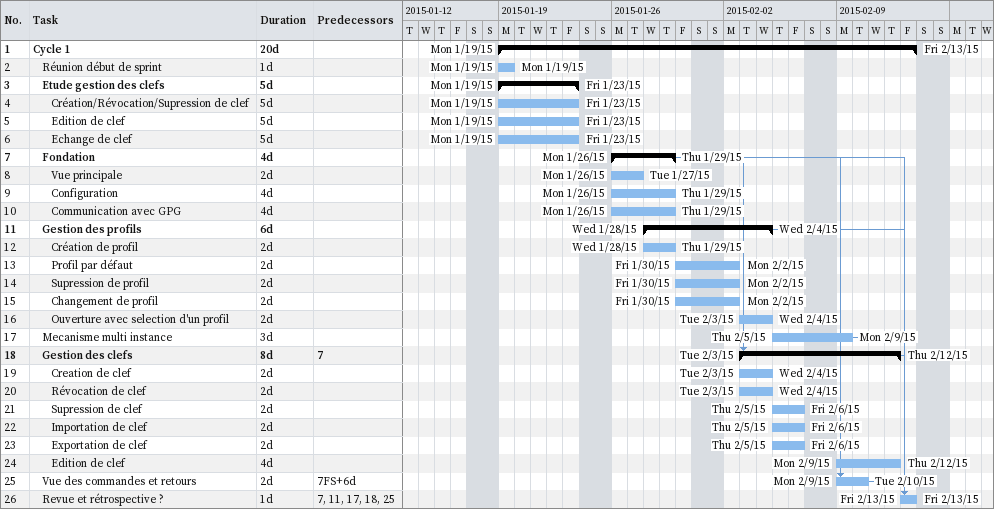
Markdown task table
| ID | Level | Task | Duration | Start | Finish | Predecessors |
|---|---|---|---|---|---|---|
| 1 | 1 | **Cycle 1** | 20d | 2015-01-19 | 2015-02-13 |  |
| 2 | 2 | Réunion début de sprint | 1d | 2015-01-19 | 2015-01-19 |  |
| 3 | 2 | **Etude gestion des clefs** | 5d | 2015-01-19 | 2015-01-23 |  |
| 4 | 3 | Création/Révocation/Supression de clef | 5d | 2015-01-19 | 2015-01-23 |  |
| 5 | 3 | Edition de clef | 5d | 2015-01-19 | 2015-01-23 |  |
| 6 | 3 | Echange de clef | 5d | 2015-01-19 | 2015-01-23 |  |
| 7 | 2 | **Fondation** | 4d | 2015-01-26 | 2015-01-29 |  |
| 8 | 3 | Vue principale | 2d | 2015-01-26 | 2015-01-27 |  |
| 9 | 3 | Configuration | 4d | 2015-01-26 | 2015-01-29 |  |
| 10 | 3 | Communication avec GPG | 4d | 2015-01-26 | 2015-01-29 |  |
| 11 | 2 | **Gestion des profils** | 6d | 2015-01-28 | 2015-02-04 |  |
| 12 | 3 | Création de profil | 2d | 2015-01-28 | 2015-01-29 |  |
| 13 | 3 | Profil par défaut | 2d | 2015-01-30 | 2015-02-02 |  |
| 14 | 3 | Supression de profil | 2d | 2015-01-30 | 2015-02-02 |  |
| 15 | 3 | Changement de profil | 2d | 2015-01-30 | 2015-02-02 |  |
| 16 | 3 | Ouverture avec selection d'un profil | 2d | 2015-02-03 | 2015-02-04 |  |
| 17 | 2 | Mecanisme multi instance | 3d | 2015-02-05 | 2015-02-09 |  |
| 18 | 2 | **Gestion des clefs** | 8d | 2015-02-03 | 2015-02-12 | 7 |
| 19 | 3 | Creation de clef | 2d | 2015-02-03 | 2015-02-04 |  |
| 20 | 3 | Révocation de clef | 2d | 2015-02-03 | 2015-02-04 |  |
| 21 | 3 | Supression de clef | 2d | 2015-02-05 | 2015-02-06 |  |
| 22 | 3 | Importation de clef | 2d | 2015-02-05 | 2015-02-06 |  |
| 23 | 3 | Exportation de clef | 2d | 2015-02-05 | 2015-02-06 |  |
| 24 | 3 | Edition de clef | 4d | 2015-02-09 | 2015-02-12 |  |
| 25 | 2 | Vue des commandes et retours | 2d | 2015-02-09 | 2015-02-10 | 7FS+6d |
| 26 | 2 | Revue et rétrospective ? | 1d | 2015-02-13 | 2015-02-13 | 7, 11, 17, 18, 25 |
